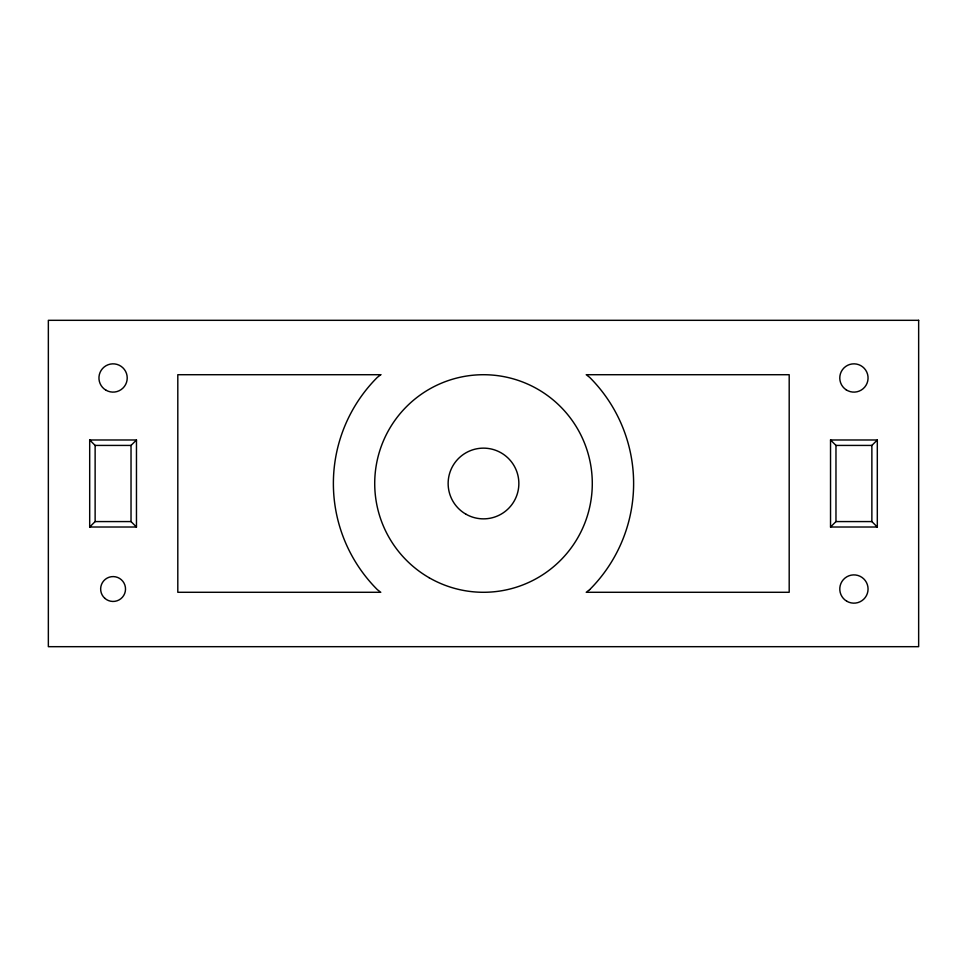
<?xml version="1.0" encoding="UTF-8"?>
<svg xmlns="http://www.w3.org/2000/svg" width="967" height="967" viewBox="0 0 967 967"><rect width="100%" height="100%" fill="white"/><g stroke="black" fill="none" stroke-linecap="round" stroke-linejoin="round"><path stroke-width="1.45" d="M136.468 527.015L131.029 521.576L131.029 445.424L136.468 439.985L89.689 439.985L89.689 527.015L136.468 527.015L136.468 439.985M89.689 527.015L95.129 521.576L95.129 445.424L89.689 439.985M877.311 527.015L871.871 521.576L871.871 445.424L877.311 439.985L830.532 439.985L830.532 527.015L877.311 527.015L877.311 439.985M830.532 527.015L835.971 521.576L835.971 445.424L830.532 439.985M95.129 445.424L131.029 445.424M835.971 445.424L871.871 445.424M95.129 521.576L131.029 521.576M835.971 521.576L871.871 521.576M380.768 374.712L377.348 377.348A150.127 150.127 0 0 0 377.348 589.652L380.768 592.288L177.807 592.288L177.807 374.712L380.768 374.712M589.652 589.652L586.232 592.288L789.193 592.288L789.193 374.712L586.232 374.712L589.652 377.348A150.127 150.127 0 0 1 589.652 589.652M918.65 320.319L48.35 320.319L48.35 646.681L918.65 646.681L918.65 320.319M465.816 514.118A35.356 35.356 0 0 0 518.856 483.5A35.356 35.356 0 0 0 465.816 452.882A35.356 35.356 0 0 0 465.816 514.118M429.106 577.71A108.787 108.787 0 0 0 592.288 483.5A108.787 108.787 0 0 0 429.106 389.29A108.787 108.787 0 0 0 429.106 577.71M846.85 601.269A14.142 14.142 0 0 0 868.064 589.024A14.142 14.142 0 0 0 846.85 576.779A14.142 14.142 0 0 0 846.85 601.269M846.137 389.786A14.142 14.142 0 0 0 868.04 378.822A14.142 14.142 0 0 0 847.588 365.333A14.142 14.142 0 0 0 846.137 389.786M104.811 598.307A12.438 12.438 0 0 0 125.263 591.538A12.438 12.438 0 0 0 109.174 577.214A12.438 12.438 0 0 0 104.811 598.307M106.007 390.221A14.142 14.142 0 0 0 127.221 377.976A14.142 14.142 0 0 0 106.007 365.731A14.142 14.142 0 0 0 106.007 390.221"/></g></svg>
